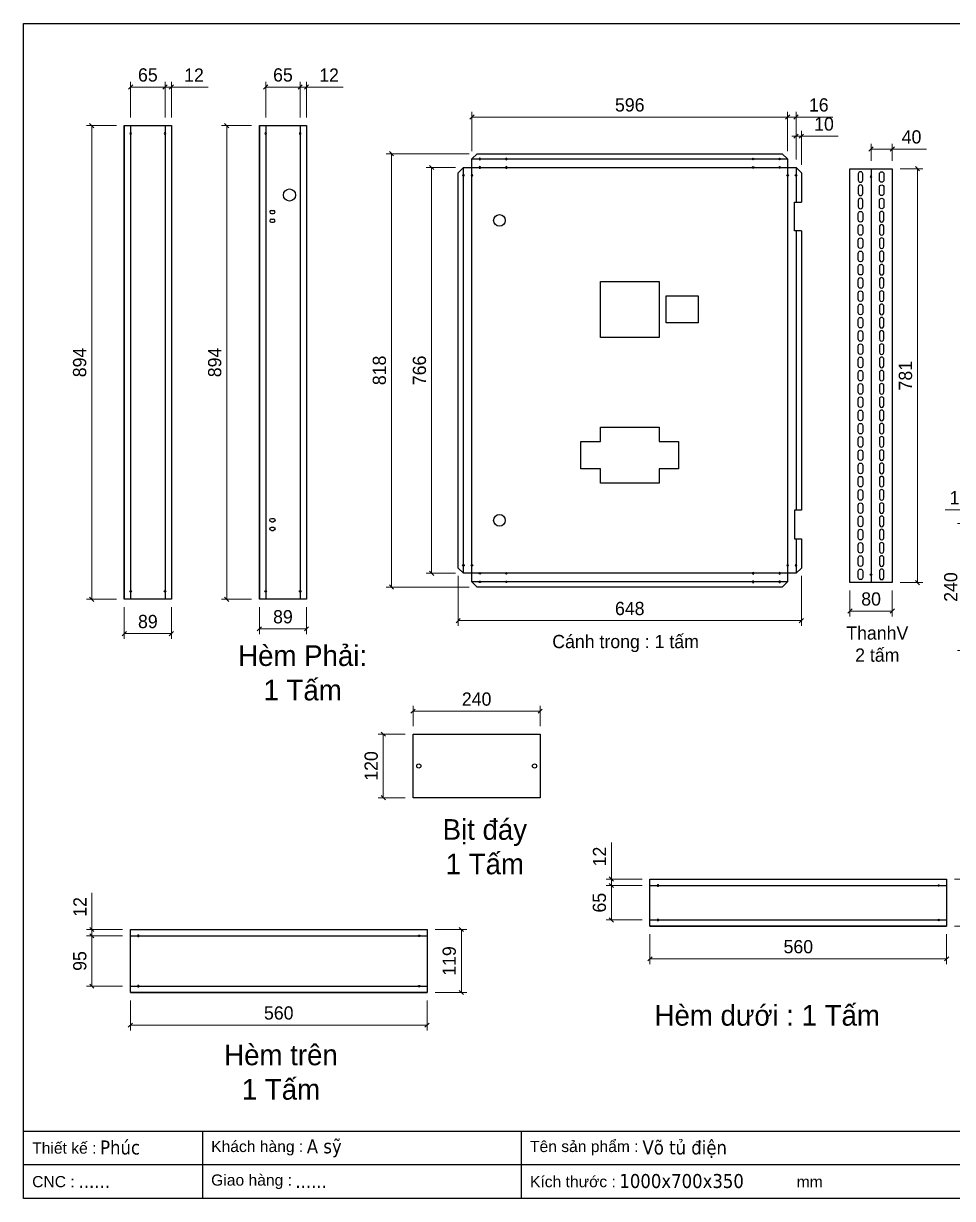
# Model space of a CAD drawing. Header units: millimetres. Extents: x 0 to 3136, y 0 to 2218.
# Drawn here: x 0 to 1754, y 0 to 2218 of the extents above; entities that cross this region are included whole.
import ezdxf
from ezdxf.enums import TextEntityAlignment as Align

# ---------------------------------------------------------------- set-up
doc = ezdxf.new("R2010")
doc.units = ezdxf.units.MM
doc.layers.add('CNC', color=7, linetype='Continuous')
doc.layers.add('DIM', color=253, linetype='Continuous')
doc.styles.add('Arial', font='arial.ttf')
doc.styles.add('Tahoma (Input Text)', font='tahoma.ttf')
doc.dimstyles.new('Dim-25', dxfattribs={"dimtxt": 25, "dimasz": 8, "dimexe": 10, "dimexo": 15, "dimgap": 10, "dimtad": 1, "dimdec": 0, "dimtxsty": 'Standard', "dimblk": 'OBLIQUE', "dimcen": 10, "dimclrd": 5, "dimclre": 5, "dimclrt": 3, "dimazin": 3, "dimtfac": 1, "dimtdec": 0, "dimtmove": 0, "dimatfit": 3, "dimldrblk": 'OBLIQUE', "dimlwd": 9, "dimlwe": 9})

# ---------------------------------------------------------------- blocks, each defined once
blk = doc.blocks.new('f3daunguoc')
at = {"layer": 'CNC', "color": 2, "lineweight": -3}
blk.add_circle((0, 0), 1.5, dxfattribs=at)
blk = doc.blocks.new('*D1')
at = {"color": 0, "linetype": 'ByBlock', "lineweight": -2}
for p, q in [((263.3, 2093.6), (271.3, 2101.6)), ((283.3, 2101.6), (275.3, 2093.6))]:
    blk.add_line(p, q, dxfattribs=at)
at = {"layer": 'Defpoints', "color": 0, "transparency": 16777216}
for p in [(279.3, 2097.6), (267.3, 2024.9), (279.3, 2024.9)]:
    blk.add_point(p, dxfattribs=at)
at = {"layer": 'DIM', "color": 5, "lineweight": 9, "transparency": 16777216}
for p, q in [((267.3, 2039.9), (267.3, 2107.6)), ((279.3, 2039.9), (279.3, 2107.6)), ((267.3, 2097.6), (259.3, 2097.6)), ((267.3, 2097.6), (279.3, 2097.6)), ((279.3, 2097.6), (348.5, 2097.6))]:
    blk.add_line(p, q, dxfattribs=at)
at = {"layer": 'DIM', "color": 3, "transparency": 16777216, "insert": (321.9, 2120.2), "char_height": 25, "attachment_point": 5}
blk.add_mtext('12', dxfattribs=at)
blk = doc.blocks.new('_Oblique')
at = {"color": 0, "linetype": 'ByBlock', "lineweight": -2}
blk.add_line((-0.5, -0.5), (0.5, 0.5), dxfattribs=at)
blk = doc.blocks.new('*D2')
at = {"color": 0, "linetype": 'ByBlock', "lineweight": -2}
for p, q in [((206.3, 2101.6), (198.3, 2093.6)), ((263.3, 2093.6), (271.3, 2101.6))]:
    blk.add_line(p, q, dxfattribs=at)
at = {"layer": 'Defpoints', "color": 0, "transparency": 16777216}
for p in [(202.3, 2097.6), (202.3, 2024.9), (267.3, 2024.9)]:
    blk.add_point(p, dxfattribs=at)
at = {"layer": 'DIM', "color": 5, "lineweight": 9, "transparency": 16777216}
for p, q in [((202.3, 2039.9), (202.3, 2107.6)), ((267.3, 2039.9), (267.3, 2107.6)), ((267.3, 2097.6), (202.3, 2097.6))]:
    blk.add_line(p, q, dxfattribs=at)
at = {"layer": 'DIM', "color": 3, "transparency": 16777216, "insert": (234.8, 2120.4), "char_height": 25, "attachment_point": 5}
blk.add_mtext('65', dxfattribs=at)
blk = doc.blocks.new('*D3')
at = {"color": 0, "linetype": 'ByBlock', "lineweight": -2}
for p, q in [((132.9, 2020.9), (124.9, 2028.9)), ((124.9, 1134.9), (132.9, 1126.9))]:
    blk.add_line(p, q, dxfattribs=at)
at = {"layer": 'Defpoints', "color": 0, "transparency": 16777216}
for p in [(190.3, 2024.9), (128.9, 1130.9), (190.3, 1130.9)]:
    blk.add_point(p, dxfattribs=at)
at = {"layer": 'DIM', "color": 5, "lineweight": 9, "transparency": 16777216}
for p, q in [((175.3, 2024.9), (118.9, 2024.9)), ((128.9, 2024.9), (128.9, 1130.9)), ((175.3, 1130.9), (118.9, 1130.9))]:
    blk.add_line(p, q, dxfattribs=at)
at = {"layer": 'DIM', "color": 3, "transparency": 16777216, "insert": (106.1, 1577.9), "char_height": 25, "attachment_point": 5, "rotation": 90}
blk.add_mtext('894', dxfattribs=at)
blk = doc.blocks.new('*D4')
at = {"color": 0, "linetype": 'ByBlock', "lineweight": -2}
for p, q in [((518.3, 2093.6), (526.3, 2101.6)), ((538.3, 2101.6), (530.3, 2093.6))]:
    blk.add_line(p, q, dxfattribs=at)
at = {"layer": 'Defpoints', "color": 0, "transparency": 16777216}
for p in [(534.3, 2097.6), (522.3, 2024.9), (534.3, 2024.9)]:
    blk.add_point(p, dxfattribs=at)
at = {"layer": 'DIM', "color": 5, "lineweight": 9, "transparency": 16777216}
for p, q in [((522.3, 2039.9), (522.3, 2107.6)), ((534.3, 2039.9), (534.3, 2107.6)), ((522.3, 2097.6), (514.3, 2097.6)), ((522.3, 2097.6), (534.3, 2097.6)), ((534.3, 2097.6), (603.5, 2097.6))]:
    blk.add_line(p, q, dxfattribs=at)
at = {"layer": 'DIM', "color": 3, "transparency": 16777216, "insert": (576.9, 2120.2), "char_height": 25, "attachment_point": 5}
blk.add_mtext('12', dxfattribs=at)
blk = doc.blocks.new('*D5')
at = {"color": 0, "linetype": 'ByBlock', "lineweight": -2}
for p, q in [((461.3, 2101.6), (453.3, 2093.6)), ((518.3, 2093.6), (526.3, 2101.6))]:
    blk.add_line(p, q, dxfattribs=at)
at = {"layer": 'Defpoints', "color": 0, "transparency": 16777216}
for p in [(457.3, 2097.6), (457.3, 2024.9), (522.3, 2024.9)]:
    blk.add_point(p, dxfattribs=at)
at = {"layer": 'DIM', "color": 5, "lineweight": 9, "transparency": 16777216}
for p, q in [((457.3, 2039.9), (457.3, 2107.6)), ((522.3, 2039.9), (522.3, 2107.6)), ((522.3, 2097.6), (457.3, 2097.6))]:
    blk.add_line(p, q, dxfattribs=at)
at = {"layer": 'DIM', "color": 3, "transparency": 16777216, "insert": (489.8, 2120.4), "char_height": 25, "attachment_point": 5}
blk.add_mtext('65', dxfattribs=at)
blk = doc.blocks.new('*D6')
at = {"color": 0, "linetype": 'ByBlock', "lineweight": -2}
for p, q in [((387.8, 2020.9), (379.8, 2028.9)), ((379.8, 1134.9), (387.8, 1126.9))]:
    blk.add_line(p, q, dxfattribs=at)
at = {"layer": 'Defpoints', "color": 0, "transparency": 16777216}
for p in [(445.3, 2024.9), (383.8, 1130.9), (445.3, 1130.9)]:
    blk.add_point(p, dxfattribs=at)
at = {"layer": 'DIM', "color": 5, "lineweight": 9, "transparency": 16777216}
for p, q in [((430.3, 2024.9), (373.8, 2024.9)), ((383.8, 2024.9), (383.8, 1130.9)), ((430.3, 1130.9), (373.8, 1130.9))]:
    blk.add_line(p, q, dxfattribs=at)
at = {"layer": 'DIM', "color": 3, "transparency": 16777216, "insert": (361.1, 1577.9), "char_height": 25, "attachment_point": 5, "rotation": 90}
blk.add_mtext('894', dxfattribs=at)
blk = doc.blocks.new('*D7')
at = {"color": 0, "linetype": 'ByBlock', "lineweight": -2}
for p, q in [((449.3, 1079.1), (441.3, 1071.1)), ((530.3, 1071.1), (538.3, 1079.1))]:
    blk.add_line(p, q, dxfattribs=at)
at = {"layer": 'Defpoints', "color": 0, "transparency": 16777216}
for p in [(445.3, 1130.9), (534.3, 1130.9), (534.3, 1075.1)]:
    blk.add_point(p, dxfattribs=at)
at = {"layer": 'DIM', "color": 5, "lineweight": 9, "transparency": 16777216}
for p, q in [((445.3, 1115.9), (445.3, 1065.1)), ((534.3, 1115.9), (534.3, 1065.1)), ((445.3, 1075.1), (534.3, 1075.1))]:
    blk.add_line(p, q, dxfattribs=at)
at = {"layer": 'DIM', "color": 3, "transparency": 16777216, "insert": (489.8, 1097.8), "char_height": 25, "attachment_point": 5}
blk.add_mtext('89', dxfattribs=at)
blk = doc.blocks.new('*D8')
at = {"color": 0, "linetype": 'ByBlock', "lineweight": -2}
for p, q in [((194.3, 1070.1), (186.3, 1062.1)), ((275.3, 1062.1), (283.3, 1070.1))]:
    blk.add_line(p, q, dxfattribs=at)
at = {"layer": 'Defpoints', "color": 0, "transparency": 16777216}
for p in [(190.3, 1130.9), (279.3, 1130.9), (279.3, 1066.1)]:
    blk.add_point(p, dxfattribs=at)
at = {"layer": 'DIM', "color": 5, "lineweight": 9, "transparency": 16777216}
for p, q in [((190.3, 1115.9), (190.3, 1056.1)), ((279.3, 1115.9), (279.3, 1056.1)), ((190.3, 1066.1), (279.3, 1066.1))]:
    blk.add_line(p, q, dxfattribs=at)
at = {"layer": 'DIM', "color": 3, "transparency": 16777216, "insert": (234.8, 1088.8), "char_height": 25, "attachment_point": 5}
blk.add_mtext('89', dxfattribs=at)
blk = doc.blocks.new('ovan6x10')
at = {"color": 2}
for p, q in [((3, 6), (7, 6)), ((3, 0), (7, 0))]:
    blk.add_line(p, q, dxfattribs=at)
for centre, start, end in [((3, 3), 90, 270), ((7, 3), 270, 90)]:
    blk.add_arc(centre, 3, start, end, dxfattribs=at)
blk = doc.blocks.new('khungtenAsean2')
at = {"color": 7}
for p, q in [((2970, -1980), (0, -1980)), ((320, -1980), (320, -2100)), ((890, -1980), (890, -2100)), ((2020, -2040), (0, -2040))]:
    blk.add_line(p, q, dxfattribs=at)
blk.add_lwpolyline([(0, 0), (2970, 0), (2970, -2100), (0, -2100)], close=True, dxfattribs=at)
at = {"color": 2, "char_height": 20, "width": 917.634, "attachment_point": 4, "style": 'Arial'}
for s, insert in [('  Tên sản phẩm :', (890, -2010)), ('  Thiết kế :', (0, -2010)), ('  Khách hàng :', (320, -2010)), ('  Giao hàng :', (320, -2070)), ('  CNC :', (0, -2070)), ('  Kích thước :', (890, -2070)), ('mm', (1382.3, -2070))]:
    blk.add_mtext(s, dxfattribs=dict(at, insert=insert))
at = {"color": 1, "style": 'Tahoma (Input Text)', "flags": 8}
for tag, p in [('#03', (506.6, -2019.3)), ('#01', (137.1, -2021.3)), ('#05', (1106.6, -2021.3)), ('#07', (1834.7, -2021.3)), ('#09', (2146.7, -2021.3)), ('#02', (98.5, -2081.3)), ('#04', (486.1, -2081.3)), ('#06', (1065.3, -2081.3)), ('#08', (1817.4, -2081.3)), ('#10', (2146.7, -2081.3))]:
    blk.add_attdef(tag, p, '', height=25, dxfattribs=at)
blk.add_attdef('#11', text='', height=25, dxfattribs=at).set_placement((2915, -2067.3), align=Align.CENTER)
blk = doc.blocks.new('*D9')
at = {"color": 0, "linetype": 'ByBlock', "lineweight": -2}
for p, q in [((739.5, 923.7), (731.5, 915.7)), ((971.5, 915.7), (979.5, 923.7))]:
    blk.add_line(p, q, dxfattribs=at)
at = {"layer": 'Defpoints', "color": 0, "transparency": 16777216}
for p in [(975.5, 919.7), (735.5, 876.3), (975.5, 876.3)]:
    blk.add_point(p, dxfattribs=at)
at = {"layer": 'DIM', "color": 5, "lineweight": 9, "transparency": 16777216}
for p, q in [((735.5, 891.3), (735.5, 929.7)), ((735.5, 919.7), (975.5, 919.7)), ((975.5, 891.3), (975.5, 929.7))]:
    blk.add_line(p, q, dxfattribs=at)
at = {"layer": 'DIM', "color": 3, "transparency": 16777216, "insert": (855.5, 942.4), "char_height": 25, "attachment_point": 5}
blk.add_mtext('240', dxfattribs=at)
blk = doc.blocks.new('*D10')
at = {"color": 0, "linetype": 'ByBlock', "lineweight": -2}
for p, q in [((683.3, 872.3), (675.3, 880.3)), ((675.3, 760.3), (683.3, 752.3))]:
    blk.add_line(p, q, dxfattribs=at)
at = {"layer": 'Defpoints', "color": 0, "transparency": 16777216}
for p in [(735.5, 876.3), (679.3, 756.3), (735.5, 756.3)]:
    blk.add_point(p, dxfattribs=at)
at = {"layer": 'DIM', "color": 5, "lineweight": 9, "transparency": 16777216}
for p, q in [((720.5, 876.3), (669.3, 876.3)), ((679.3, 876.3), (679.3, 756.3)), ((720.5, 756.3), (669.3, 756.3))]:
    blk.add_line(p, q, dxfattribs=at)
at = {"layer": 'DIM', "color": 3, "transparency": 16777216, "insert": (656.5, 816.3), "char_height": 25, "attachment_point": 5, "rotation": 90}
blk.add_mtext('120', dxfattribs=at)
blk = doc.blocks.new('*D11')
at = {"color": 0, "linetype": 'ByBlock', "lineweight": -2}
for p, q in [((1454.6, 2001), (1462.6, 2009)), ((1472.6, 2009), (1464.6, 2001))]:
    blk.add_line(p, q, dxfattribs=at)
at = {"layer": 'Defpoints', "color": 0, "transparency": 16777216}
for p in [(1468.6, 2005), (1458.6, 1945.9), (1468.6, 1935.9)]:
    blk.add_point(p, dxfattribs=at)
at = {"layer": 'DIM', "color": 5, "lineweight": 9, "transparency": 16777216}
for p, q in [((1458.6, 2005), (1450.6, 2005)), ((1458.6, 1960.9), (1458.6, 2015)), ((1458.6, 2005), (1468.6, 2005)), ((1468.6, 1950.9), (1468.6, 2015)), ((1468.6, 2005), (1538, 2005))]:
    blk.add_line(p, q, dxfattribs=at)
at = {"layer": 'DIM', "color": 3, "transparency": 16777216, "insert": (1511.3, 2027.7), "char_height": 25, "attachment_point": 5}
blk.add_mtext('10', dxfattribs=at)
blk = doc.blocks.new('*D12')
at = {"color": 0, "linetype": 'ByBlock', "lineweight": -2}
for p, q in [((1438.6, 2037), (1446.6, 2045)), ((1462.6, 2045), (1454.6, 2037))]:
    blk.add_line(p, q, dxfattribs=at)
at = {"layer": 'Defpoints', "color": 0, "transparency": 16777216}
for p in [(1458.6, 2041), (1442.6, 1961.9), (1458.6, 1945.9)]:
    blk.add_point(p, dxfattribs=at)
at = {"layer": 'DIM', "color": 5, "lineweight": 9, "transparency": 16777216}
for p, q in [((1442.6, 2041), (1434.6, 2041)), ((1442.6, 1976.9), (1442.6, 2051)), ((1442.6, 2041), (1458.6, 2041)), ((1458.6, 1960.9), (1458.6, 2051)), ((1458.6, 2041), (1528.1, 2041))]:
    blk.add_line(p, q, dxfattribs=at)
at = {"layer": 'DIM', "color": 3, "transparency": 16777216, "insert": (1501.4, 2063.8), "char_height": 25, "attachment_point": 5}
blk.add_mtext('16', dxfattribs=at)
blk = doc.blocks.new('*D13')
at = {"color": 0, "linetype": 'ByBlock', "lineweight": -2}
for p, q in [((850.6, 2045), (842.6, 2037)), ((1438.6, 2037), (1446.6, 2045))]:
    blk.add_line(p, q, dxfattribs=at)
at = {"layer": 'Defpoints', "color": 0, "transparency": 16777216}
for p in [(846.6, 2041), (846.6, 1961.9), (1442.6, 1961.9)]:
    blk.add_point(p, dxfattribs=at)
at = {"layer": 'DIM', "color": 5, "lineweight": 9, "transparency": 16777216}
for p, q in [((846.6, 1976.9), (846.6, 2051)), ((1442.6, 2041), (846.6, 2041)), ((1442.6, 1976.9), (1442.6, 2051))]:
    blk.add_line(p, q, dxfattribs=at)
at = {"layer": 'DIM', "color": 3, "transparency": 16777216, "insert": (1144.6, 2063.8), "char_height": 25, "attachment_point": 5}
blk.add_mtext('596', dxfattribs=at)
blk = doc.blocks.new('*D14')
at = {"color": 0, "linetype": 'ByBlock', "lineweight": -2}
for p, q in [((774.4, 1941.9), (766.4, 1949.9)), ((766.4, 1183.9), (774.4, 1175.9))]:
    blk.add_line(p, q, dxfattribs=at)
at = {"layer": 'Defpoints', "color": 0, "transparency": 16777216}
for p in [(830.6, 1945.9), (770.4, 1179.9), (830.6, 1179.9)]:
    blk.add_point(p, dxfattribs=at)
at = {"layer": 'DIM', "color": 5, "lineweight": 9, "transparency": 16777216}
for p, q in [((815.6, 1945.9), (760.4, 1945.9)), ((770.4, 1945.9), (770.4, 1179.9)), ((815.6, 1179.9), (760.4, 1179.9))]:
    blk.add_line(p, q, dxfattribs=at)
at = {"layer": 'DIM', "color": 3, "transparency": 16777216, "insert": (747.6, 1562.9), "char_height": 25, "attachment_point": 5, "rotation": 90}
blk.add_mtext('766', dxfattribs=at)
blk = doc.blocks.new('*D15')
at = {"color": 0, "linetype": 'ByBlock', "lineweight": -2}
for p, q in [((698.7, 1967.9), (690.7, 1975.9)), ((690.7, 1157.9), (698.7, 1149.9))]:
    blk.add_line(p, q, dxfattribs=at)
at = {"layer": 'Defpoints', "color": 0, "transparency": 16777216}
for p in [(856.6, 1971.9), (694.7, 1153.9), (856.6, 1153.9)]:
    blk.add_point(p, dxfattribs=at)
at = {"layer": 'DIM', "color": 5, "lineweight": 9, "transparency": 16777216}
for p, q in [((841.6, 1971.9), (684.7, 1971.9)), ((694.7, 1971.9), (694.7, 1153.9)), ((841.6, 1153.9), (684.7, 1153.9))]:
    blk.add_line(p, q, dxfattribs=at)
at = {"layer": 'DIM', "color": 3, "transparency": 16777216, "insert": (672, 1562.9), "char_height": 25, "attachment_point": 5, "rotation": 90}
blk.add_mtext('818', dxfattribs=at)
blk = doc.blocks.new('*D16')
at = {"color": 0, "linetype": 'ByBlock', "lineweight": -2}
for p, q in [((824.6, 1094.6), (816.6, 1086.6)), ((1464.6, 1086.6), (1472.6, 1094.6))]:
    blk.add_line(p, q, dxfattribs=at)
at = {"layer": 'Defpoints', "color": 0, "transparency": 16777216}
for p in [(820.6, 1189.9), (1468.6, 1189.9), (1468.6, 1090.6)]:
    blk.add_point(p, dxfattribs=at)
at = {"layer": 'DIM', "color": 5, "lineweight": 9, "transparency": 16777216}
for p, q in [((820.6, 1174.9), (820.6, 1080.6)), ((1468.6, 1174.9), (1468.6, 1080.6)), ((820.6, 1090.6), (1468.6, 1090.6))]:
    blk.add_line(p, q, dxfattribs=at)
at = {"layer": 'DIM', "color": 3, "transparency": 16777216, "insert": (1144.6, 1113.4), "char_height": 25, "attachment_point": 5}
blk.add_mtext('648', dxfattribs=at)
blk = doc.blocks.new('*D17')
at = {"color": 0, "linetype": 'ByBlock', "lineweight": -2}
for p, q in [((1106, 606.8), (1114, 598.8)), ((1114, 586.8), (1106, 594.8))]:
    blk.add_line(p, q, dxfattribs=at)
at = {"layer": 'Defpoints', "color": 0, "transparency": 16777216}
for p in [(1110, 602.8), (1182.8, 602.8), (1182.8, 590.8)]:
    blk.add_point(p, dxfattribs=at)
at = {"layer": 'DIM', "color": 5, "lineweight": 9, "transparency": 16777216}
for p, q in [((1110, 602.8), (1110, 672)), ((1167.8, 602.8), (1100, 602.8)), ((1110, 590.8), (1110, 602.8)), ((1167.8, 590.8), (1100, 590.8)), ((1110, 590.8), (1110, 582.8))]:
    blk.add_line(p, q, dxfattribs=at)
at = {"layer": 'DIM', "color": 3, "transparency": 16777216, "insert": (1087.5, 645.4), "char_height": 25, "attachment_point": 5, "rotation": 90}
blk.add_mtext('12', dxfattribs=at)
blk = doc.blocks.new('*D18')
at = {"color": 0, "linetype": 'ByBlock', "lineweight": -2}
for p, q in [((1114, 586.8), (1106, 594.8)), ((1106, 529.8), (1114, 521.8))]:
    blk.add_line(p, q, dxfattribs=at)
at = {"layer": 'Defpoints', "color": 0, "transparency": 16777216}
for p in [(1182.8, 590.8), (1110, 525.8), (1182.8, 525.8)]:
    blk.add_point(p, dxfattribs=at)
at = {"layer": 'DIM', "color": 5, "lineweight": 9, "transparency": 16777216}
for p, q in [((1167.8, 590.8), (1100, 590.8)), ((1110, 590.8), (1110, 525.8)), ((1167.8, 525.8), (1100, 525.8))]:
    blk.add_line(p, q, dxfattribs=at)
at = {"layer": 'DIM', "color": 3, "transparency": 16777216, "insert": (1087.3, 558.3), "char_height": 25, "attachment_point": 5, "rotation": 90}
blk.add_mtext('65', dxfattribs=at)
blk = doc.blocks.new('*D19')
at = {"color": 0, "linetype": 'ByBlock', "lineweight": -2}
for p, q in [((1186.8, 456.4), (1178.8, 448.4)), ((1738.8, 448.4), (1746.8, 456.4))]:
    blk.add_line(p, q, dxfattribs=at)
at = {"layer": 'Defpoints', "color": 0, "transparency": 16777216}
for p in [(1182.8, 513.8), (1742.8, 513.8), (1742.8, 452.4)]:
    blk.add_point(p, dxfattribs=at)
at = {"layer": 'DIM', "color": 5, "lineweight": 9, "transparency": 16777216}
for p, q in [((1182.8, 498.8), (1182.8, 442.4)), ((1742.8, 498.8), (1742.8, 442.4)), ((1182.8, 452.4), (1742.8, 452.4))]:
    blk.add_line(p, q, dxfattribs=at)
at = {"layer": 'DIM', "color": 3, "transparency": 16777216, "insert": (1462.8, 475.1), "char_height": 25, "attachment_point": 5}
blk.add_mtext('560', dxfattribs=at)
blk = doc.blocks.new('*D20')
at = {"color": 0, "linetype": 'ByBlock', "lineweight": -2}
for p, q in [((1811.6, 598.8), (1803.6, 606.8)), ((1803.6, 517.8), (1811.6, 509.8))]:
    blk.add_line(p, q, dxfattribs=at)
at = {"layer": 'Defpoints', "color": 0, "transparency": 16777216}
for p in [(1742.8, 602.8), (1807.6, 602.8), (1742.8, 513.8)]:
    blk.add_point(p, dxfattribs=at)
at = {"layer": 'DIM', "color": 5, "lineweight": 9, "transparency": 16777216}
for p, q in [((1757.8, 602.8), (1817.6, 602.8)), ((1807.6, 513.8), (1807.6, 602.8)), ((1757.8, 513.8), (1817.6, 513.8))]:
    blk.add_line(p, q, dxfattribs=at)
at = {"layer": 'DIM', "color": 3, "transparency": 16777216, "insert": (1784.9, 558.3), "char_height": 25, "attachment_point": 5, "rotation": 90}
blk.add_mtext('89', dxfattribs=at)
blk = doc.blocks.new('*D21')
at = {"color": 0, "linetype": 'ByBlock', "lineweight": -2}
for p, q in [((125.1, 511.7), (133.1, 503.7)), ((133.1, 491.7), (125.1, 499.7))]:
    blk.add_line(p, q, dxfattribs=at)
at = {"layer": 'Defpoints', "color": 0, "transparency": 16777216}
for p in [(129.1, 507.7), (201.9, 507.7), (201.9, 495.7)]:
    blk.add_point(p, dxfattribs=at)
at = {"layer": 'DIM', "color": 5, "lineweight": 9, "transparency": 16777216}
for p, q in [((129.1, 507.7), (129.1, 576.9)), ((186.9, 507.7), (119.1, 507.7)), ((186.9, 495.7), (119.1, 495.7)), ((129.1, 495.7), (129.1, 507.7)), ((129.1, 495.7), (129.1, 487.7))]:
    blk.add_line(p, q, dxfattribs=at)
at = {"layer": 'DIM', "color": 3, "transparency": 16777216, "insert": (106.6, 550.3), "char_height": 25, "attachment_point": 5, "rotation": 90}
blk.add_mtext('12', dxfattribs=at)
blk = doc.blocks.new('*D22')
at = {"color": 0, "linetype": 'ByBlock', "lineweight": -2}
for p, q in [((133.1, 491.7), (125.1, 499.7)), ((125.1, 404.7), (133.1, 396.7))]:
    blk.add_line(p, q, dxfattribs=at)
at = {"layer": 'Defpoints', "color": 0, "transparency": 16777216}
for p in [(201.9, 495.7), (129.1, 400.7), (201.9, 400.7)]:
    blk.add_point(p, dxfattribs=at)
at = {"layer": 'DIM', "color": 5, "lineweight": 9, "transparency": 16777216}
for p, q in [((186.9, 495.7), (119.1, 495.7)), ((129.1, 495.7), (129.1, 400.7)), ((186.9, 400.7), (119.1, 400.7))]:
    blk.add_line(p, q, dxfattribs=at)
at = {"layer": 'DIM', "color": 3, "transparency": 16777216, "insert": (106.4, 448.2), "char_height": 25, "attachment_point": 5, "rotation": 90}
blk.add_mtext('95', dxfattribs=at)
blk = doc.blocks.new('*D23')
at = {"color": 0, "linetype": 'ByBlock', "lineweight": -2}
for p, q in [((205.9, 331.2), (197.9, 323.2)), ((757.9, 323.2), (765.9, 331.2))]:
    blk.add_line(p, q, dxfattribs=at)
at = {"layer": 'Defpoints', "color": 0, "transparency": 16777216}
for p in [(201.9, 388.7), (761.9, 388.7), (761.9, 327.2)]:
    blk.add_point(p, dxfattribs=at)
at = {"layer": 'DIM', "color": 5, "lineweight": 9, "transparency": 16777216}
for p, q in [((201.9, 373.7), (201.9, 317.2)), ((761.9, 373.7), (761.9, 317.2)), ((201.9, 327.2), (761.9, 327.2))]:
    blk.add_line(p, q, dxfattribs=at)
at = {"layer": 'DIM', "color": 3, "transparency": 16777216, "insert": (481.9, 350), "char_height": 25, "attachment_point": 5}
blk.add_mtext('560', dxfattribs=at)
blk = doc.blocks.new('*D24')
at = {"color": 0, "linetype": 'ByBlock', "lineweight": -2}
for p, q in [((830.7, 503.7), (822.7, 511.7)), ((822.7, 392.7), (830.7, 384.7))]:
    blk.add_line(p, q, dxfattribs=at)
at = {"layer": 'Defpoints', "color": 0, "transparency": 16777216}
for p in [(761.9, 507.7), (826.7, 507.7), (761.9, 388.7)]:
    blk.add_point(p, dxfattribs=at)
at = {"layer": 'DIM', "color": 5, "lineweight": 9, "transparency": 16777216}
for p, q in [((776.9, 507.7), (836.7, 507.7)), ((826.7, 388.7), (826.7, 507.7)), ((776.9, 388.7), (836.7, 388.7))]:
    blk.add_line(p, q, dxfattribs=at)
at = {"layer": 'DIM', "color": 3, "transparency": 16777216, "insert": (803.9, 448.2), "char_height": 25, "attachment_point": 5, "rotation": 90}
blk.add_mtext('119', dxfattribs=at)
blk = doc.blocks.new('*D25')
at = {"color": 0, "linetype": 'ByBlock', "lineweight": -2}
for p, q in [((1777.4, 1270), (1769.4, 1278)), ((1769.4, 1038), (1777.4, 1030))]:
    blk.add_line(p, q, dxfattribs=at)
at = {"layer": 'Defpoints', "color": 0, "ltscale": 3, "transparency": 16777216}
for p in [(1809.7, 1274), (1773.4, 1034), (1809.7, 1034)]:
    blk.add_point(p, dxfattribs=at)
at = {"layer": 'DIM', "color": 5, "lineweight": 9, "ltscale": 3, "transparency": 16777216}
for p, q in [((1794.7, 1274), (1763.4, 1274)), ((1773.4, 1274), (1773.4, 1034)), ((1794.7, 1034), (1763.4, 1034))]:
    blk.add_line(p, q, dxfattribs=at)
at = {"layer": 'DIM', "color": 3, "ltscale": 3, "transparency": 16777216, "insert": (1750.7, 1154), "char_height": 25, "attachment_point": 5, "rotation": 90}
blk.add_mtext('240', dxfattribs=at)
blk = doc.blocks.new('*D28')
at = {"color": 0, "linetype": 'ByBlock', "lineweight": -2}
for p, q in [((1805.7, 1295.7), (1813.7, 1303.7)), ((1828.7, 1303.7), (1820.7, 1295.7))]:
    blk.add_line(p, q, dxfattribs=at)
at = {"layer": 'Defpoints', "color": 0, "ltscale": 3, "transparency": 16777216}
for p in [(1809.7, 1299.7), (1809.7, 1274), (1824.7, 1274)]:
    blk.add_point(p, dxfattribs=at)
at = {"layer": 'DIM', "color": 5, "lineweight": 9, "ltscale": 3, "transparency": 16777216}
for p, q in [((1809.7, 1289), (1809.7, 1309.7)), ((1824.7, 1289), (1824.7, 1309.7)), ((1809.7, 1299.7), (1740.1, 1299.7)), ((1824.7, 1299.7), (1809.7, 1299.7)), ((1824.7, 1299.7), (1832.7, 1299.7))]:
    blk.add_line(p, q, dxfattribs=at)
at = {"layer": 'DIM', "color": 3, "ltscale": 3, "transparency": 16777216, "insert": (1766.9, 1322.5), "char_height": 25, "attachment_point": 5}
blk.add_mtext('15', dxfattribs=at)
blk = doc.blocks.new('*D29')
at = {"color": 0, "linetype": 'ByBlock', "lineweight": -2}
for p, q in [((1691.9, 1939.5), (1683.9, 1947.5)), ((1683.9, 1166.3), (1691.9, 1158.3))]:
    blk.add_line(p, q, dxfattribs=at)
at = {"layer": 'Defpoints', "color": 0, "transparency": 16777216}
for p in [(1640.2, 1943.5), (1640.2, 1162.3), (1687.9, 1162.3)]:
    blk.add_point(p, dxfattribs=at)
at = {"layer": 'DIM', "color": 5, "lineweight": 9, "transparency": 16777216}
for p, q in [((1655.2, 1943.5), (1697.9, 1943.5)), ((1687.9, 1943.5), (1687.9, 1162.3)), ((1655.2, 1162.3), (1697.9, 1162.3))]:
    blk.add_line(p, q, dxfattribs=at)
at = {"layer": 'DIM', "color": 3, "transparency": 16777216, "insert": (1665.2, 1552.9), "char_height": 25, "attachment_point": 5, "rotation": 90}
blk.add_mtext('781', dxfattribs=at)
blk = doc.blocks.new('*D30')
at = {"color": 0, "linetype": 'ByBlock', "lineweight": -2}
for p, q in [((1604.2, 1984.7), (1596.2, 1976.7)), ((1636.2, 1976.7), (1644.2, 1984.7))]:
    blk.add_line(p, q, dxfattribs=at)
at = {"layer": 'Defpoints', "color": 0, "transparency": 16777216}
for p in [(1640.2, 1980.7), (1600.2, 1943.5), (1640.2, 1943.5)]:
    blk.add_point(p, dxfattribs=at)
at = {"layer": 'DIM', "color": 5, "lineweight": 9, "transparency": 16777216}
for p, q in [((1600.2, 1958.5), (1600.2, 1990.7)), ((1600.2, 1980.7), (1640.2, 1980.7)), ((1640.2, 1958.5), (1640.2, 1990.7)), ((1640.2, 1980.7), (1705, 1980.7))]:
    blk.add_line(p, q, dxfattribs=at)
at = {"layer": 'DIM', "color": 3, "transparency": 16777216, "insert": (1676.6, 2003.4), "char_height": 25, "attachment_point": 5}
blk.add_mtext('40', dxfattribs=at)
blk = doc.blocks.new('ovan8.5x20')
at = {"layer": 'CNC', "color": 2, "lineweight": -3}
for p, q in [((5.7, 4.2), (-5.8, 4.2)), ((-5.8, -4.2), (5.7, -4.2))]:
    blk.add_line(p, q, dxfattribs=at)
for centre, start, end in [((-5.8, 0), 90, 270), ((5.7, 0), 270, 90)]:
    blk.add_arc(centre, 4.25, start, end, dxfattribs=at)
blk = doc.blocks.new('*D31')
at = {"color": 0, "linetype": 'ByBlock', "lineweight": -2}
for p, q in [((1564.2, 1112.6), (1556.2, 1104.6)), ((1636.2, 1104.6), (1644.2, 1112.6))]:
    blk.add_line(p, q, dxfattribs=at)
at = {"layer": 'Defpoints', "color": 0, "transparency": 16777216}
for p in [(1560.2, 1162.3), (1640.2, 1162.3), (1640.2, 1108.6)]:
    blk.add_point(p, dxfattribs=at)
at = {"layer": 'DIM', "color": 5, "lineweight": 9, "transparency": 16777216}
for p, q in [((1560.2, 1147.3), (1560.2, 1098.6)), ((1640.2, 1147.3), (1640.2, 1098.6)), ((1560.2, 1108.6), (1640.2, 1108.6))]:
    blk.add_line(p, q, dxfattribs=at)
at = {"layer": 'DIM', "color": 3, "transparency": 16777216, "insert": (1600.2, 1131.3), "char_height": 25, "attachment_point": 5}
blk.add_mtext('80', dxfattribs=at)

msp = doc.modelspace()

# ---------------------------------------------------------------- linework, layer by layer
at = {"color": 7}
for p, q in [((190.3, 2024.9), (190.3, 1130.9)), ((202.3, 2024.9), (202.3, 1130.9)), ((267.3, 2024.9), (267.3, 1130.9)), ((279.3, 2024.9), (279.3, 1130.9)), ((445.3, 2024.9), (445.3, 1130.9)), ((457.3, 2024.9), (457.3, 1130.9)), ((522.3, 2024.9), (522.3, 1130.9)), ((534.3, 2024.9), (534.3, 1130.9)), ((1600.2, 1943.5), (1600.2, 1162.3))]:
    msp.add_line(p, q, dxfattribs=at)
for p, q in [((1182.8, 602.8), (1742.8, 602.8)), ((1182.8, 590.8), (1742.8, 590.8)), ((1182.8, 525.8), (1742.8, 525.8)), ((1182.8, 513.8), (1742.8, 513.8)), ((201.9, 507.7), (761.9, 507.7)), ((201.9, 495.7), (761.9, 495.7)), ((201.9, 400.7), (761.9, 400.7)), ((201.9, 388.7), (761.9, 388.7))]:
    msp.add_line(p, q)
at = {"color": 2}
for points in [[(190.3, 2024.9), (279.3, 2024.9), (279.3, 1130.9), (190.3, 1130.9)], [(445.3, 2024.9), (534.3, 2024.9), (534.3, 1130.9), (445.3, 1130.9)]]:
    msp.add_lwpolyline(points, close=True, dxfattribs=at)
at = {"color": 7}
for points in [[(1468.6, 1245.1), (1468.6, 1189.9), (1458.6, 1179.9), (1442.6, 1179.9), (1442.6, 1163.9), (1432.6, 1153.9), (856.6, 1153.9), (846.6, 1163.9), (846.6, 1179.9), (830.6, 1179.9), (820.6, 1189.9), (820.6, 1935.9), (830.6, 1945.9), (846.6, 1945.9), (846.6, 1961.9), (856.6, 1971.9), (1432.6, 1971.9), (1442.6, 1961.9), (1442.6, 1945.9), (1458.6, 1945.9), (1468.6, 1935.9), (1468.6, 1880.6)], [(846.6, 1961.9), (1442.6, 1961.9)], [(830.6, 1179.9), (830.6, 1945.9)], [(1458.6, 1945.9), (1458.6, 1880.6)], [(1458.6, 1826.6), (1458.6, 1299.1)], [(1468.6, 1826.6), (1468.6, 1299.1)], [(1458.6, 1245.1), (1458.6, 1179.9)], [(1442.6, 1163.9), (846.6, 1163.9)]]:
    msp.add_lwpolyline(points, dxfattribs=at)
for points in [[(846.6, 1945.9), (1442.6, 1945.9), (1442.6, 1179.9), (846.6, 1179.9)], [(1560.2, 1943.5), (1640.2, 1943.5), (1640.2, 1162.3), (1560.2, 1162.3)], [(735.5, 876.3), (975.5, 876.3), (975.5, 756.3), (735.5, 756.3)]]:
    msp.add_lwpolyline(points, close=True, dxfattribs=at)
at = {"color": 2}
for points in [[(1468.6, 1826.6), (1455.6, 1826.6), (1455.6, 1880.6), (1468.6, 1880.6)], [(1468.6, 1299.1), (1455.6, 1299.1), (1455.6, 1245.1), (1468.6, 1245.1)]]:
    msp.add_lwpolyline(points, dxfattribs=at)
at = {"color": 2, "ltscale": 3}
for points in [[(1089.1, 1730.9), (1200.1, 1730.9), (1200.1, 1624.9), (1089.1, 1624.9)], [(1213.6, 1703.4), (1273.6, 1703.4), (1273.6, 1652.4), (1213.6, 1652.4)]]:
    msp.add_lwpolyline(points, close=True, dxfattribs=at)
for points in [[(1089.1, 1428.4), (1089.1, 1455.9), (1200.1, 1455.9), (1200.1, 1428.4)], [(1089.1, 1377.4), (1052.5, 1377.4), (1052.5, 1428.4), (1089.1, 1428.4)], [(1200.1, 1428.4), (1236.7, 1428.4), (1236.7, 1377.4), (1200.1, 1377.4)], [(1200.1, 1377.4), (1200.1, 1349.9), (1089.1, 1349.9), (1089.1, 1377.4)]]:
    msp.add_lwpolyline(points, dxfattribs=at)
for points in [[(1182.8, 513.8), (1182.8, 602.8), (1742.8, 602.8), (1742.8, 513.8)], [(201.9, 388.7), (201.9, 507.7), (761.9, 507.7), (761.9, 388.7)]]:
    msp.add_lwpolyline(points, close=True)
at = {"color": 2}
for centre, radius in [((502.3, 1893.9), 11.5), ((898.6, 1845.9), 11), ((898.6, 1279.9), 11)]:
    msp.add_circle(centre, radius, dxfattribs=at)
at = {"color": 7}
for centre in [(746.3, 816.3), (964.8, 816.3)]:
    msp.add_circle(centre, 4, dxfattribs=at)

# ---------------------------------------------------------------- block references
ref = msp.add_blockref('khungtenAsean2', (0, 2217.6), dxfattribs=dict(at, xscale=1.055999999996856, yscale=1.055999999996856, zscale=1.055999999996856))
ref.add_attrib('#06', '1000x700x350', (1125, 19.8), dxfattribs={"color": 1, "height": 26.4, "style": 'Tahoma (Input Text)'})
ref.add_attrib('#05', 'Võ tủ điện', (1168.6, 83.1), dxfattribs={"color": 1, "height": 26.4, "style": 'Tahoma (Input Text)'})
ref.add_attrib('#04', '......', (513.3, 19.8), dxfattribs={"color": 1, "height": 26.4, "style": 'Tahoma (Input Text)'})
ref.add_attrib('#03', 'A sỹ', (534.9, 85.2), dxfattribs={"color": 1, "height": 26.4, "style": 'Tahoma (Input Text)'})
ref.add_attrib('#02', '......', (104, 19.8), dxfattribs={"color": 1, "height": 26.4, "style": 'Tahoma (Input Text)'})
ref.add_attrib('#01', 'Phúc', (144.7, 83.1), dxfattribs={"color": 1, "height": 26.4, "style": 'Tahoma (Input Text)'})
at = {"lineweight": -3, "xscale": -1}
for p, rotation in [((202.3, 2009.9), 180), ((267.3, 2009.9), 180), ((457.3, 2009.9), 180), ((522.3, 2009.9), 180), ((861.6, 1961.9), 180), ((911.6, 1961.9), 180), ((830.6, 1930.9), 180), ((846.6, 1930.9), 180), ((861.6, 1945.9), 180), ((911.6, 1945.9), 180), ((1600.2, 1928.5), 180), ((1197.8, 590.8), 270), ((1197.8, 525.8), 270), ((216.9, 495.7), 270), ((216.9, 400.7), 270)]:
    msp.add_blockref('f3daunguoc', p, dxfattribs=dict(at, rotation=rotation))
at = {"lineweight": -3}
for p, rotation in [((1377.6, 1961.9), 180), ((1427.6, 1961.9), 180), ((1377.6, 1945.9), 180), ((1427.6, 1945.9), 180), ((1442.6, 1930.9), 180), ((1458.6, 1930.9), 180), ((1727.8, 590.8), 90), ((1727.8, 525.8), 90), ((746.9, 495.7), 90), ((746.9, 400.7), 90)]:
    msp.add_blockref('f3daunguoc', p, dxfattribs=dict(at, rotation=rotation))
at = {"color": 7}
for p in [(465, 1858.9), (465, 1842.4)]:
    msp.add_blockref('ovan6x10', p, dxfattribs=at)
at = {"color": 7, "xscale": -1, "rotation": 180}
for p in [(465, 1283.4), (465, 1266.9)]:
    msp.add_blockref('ovan6x10', p, dxfattribs=at)
at = {"lineweight": -3}
for p in [(830.6, 1194.9), (846.6, 1194.9), (861.6, 1179.9), (911.6, 1179.9), (1600.2, 1177.3), (861.6, 1163.9), (911.6, 1163.9), (202.3, 1145.9), (267.3, 1145.9), (457.3, 1145.9), (522.3, 1145.9)]:
    msp.add_blockref('f3daunguoc', p, dxfattribs=at)
at = {"lineweight": -3, "xscale": -1}
for p in [(1377.6, 1179.9), (1427.6, 1179.9), (1442.6, 1194.9), (1458.6, 1194.9), (1377.6, 1163.9), (1427.6, 1163.9)]:
    msp.add_blockref('f3daunguoc', p, dxfattribs=at)
at = {"layer": 'CNC', "lineweight": -3}
for p, rotation in [((1580.2, 1927.9), 90), ((1580.2, 1902.9), 90), ((1580.2, 1877.9), 90), ((1620.2, 1852.9), 270), ((1620.2, 1827.9), 270), ((1620.2, 1802.9), 270), ((1620.2, 1777.9), 270), ((1620.2, 1752.9), 270), ((1620.2, 1727.9), 270), ((1620.2, 1702.9), 270), ((1620.2, 1677.9), 270), ((1620.2, 1652.9), 270), ((1620.2, 1627.9), 270), ((1620.2, 1602.9), 270), ((1620.2, 1577.9), 270), ((1620.2, 1552.9), 270), ((1620.2, 1527.9), 270), ((1620.2, 1502.9), 270), ((1620.2, 1477.9), 270), ((1620.2, 1452.9), 270), ((1620.2, 1427.9), 270), ((1620.2, 1402.9), 270), ((1620.2, 1377.9), 270), ((1620.2, 1352.9), 270), ((1620.2, 1327.9), 270), ((1620.2, 1302.9), 270), ((1620.2, 1277.9), 270), ((1620.2, 1252.9), 270), ((1620.2, 1227.9), 270), ((1620.2, 1202.9), 270), ((1620.2, 1177.9), 270)]:
    msp.add_blockref('ovan8.5x20', p, dxfattribs=dict(at, rotation=rotation))
at = {"layer": 'CNC', "lineweight": -3, "xscale": -1}
for p, rotation in [((1620.2, 1927.9), 270), ((1620.2, 1902.9), 270), ((1620.2, 1877.9), 270), ((1580.2, 1852.9), 90), ((1580.2, 1827.9), 90), ((1580.2, 1802.9), 90), ((1580.2, 1777.9), 90), ((1580.2, 1752.9), 90), ((1580.2, 1727.9), 90), ((1580.2, 1702.9), 90), ((1580.2, 1677.9), 90), ((1580.2, 1652.9), 90), ((1580.2, 1627.9), 90), ((1580.2, 1602.9), 90), ((1580.2, 1577.9), 90), ((1580.2, 1552.9), 90), ((1580.2, 1527.9), 90), ((1580.2, 1502.9), 90), ((1580.2, 1477.9), 90), ((1580.2, 1452.9), 90), ((1580.2, 1427.9), 90), ((1580.2, 1402.9), 90), ((1580.2, 1377.9), 90), ((1580.2, 1352.9), 90), ((1580.2, 1327.9), 90), ((1580.2, 1302.9), 90), ((1580.2, 1277.9), 90), ((1580.2, 1252.9), 90), ((1580.2, 1227.9), 90), ((1580.2, 1202.9), 90), ((1580.2, 1177.9), 90)]:
    msp.add_blockref('ovan8.5x20', p, dxfattribs=dict(at, rotation=rotation))

# ---------------------------------------------------------------- texts
at = {"color": 2, "attachment_point": 5}
for s, insert, char_height, width in [('Cánh trong : 1 tấm', (1136.7, 1047.4), 25, 1071), ('ThanhV\\P2 tấm', (1611.9, 1046.2), 25, 785), ('Hèm Phải: \\P1 Tấm', (527, 991.8), 39, 774.5), ('Bịt đáy\\P1 Tấm', (871, 663.7), 39, 775), ('Hèm dưới : 1 Tấm', (1404.1, 345.4), 39, 777), ('Hèm trên\\P1 Tấm', (486.1, 238.2), 39, 775)]:
    msp.add_mtext(s, dxfattribs=dict(at, insert=insert, char_height=char_height, width=width))

# ---------------------------------------------------------------- dimensions: what is measured, and where the dimension line sits
at = {"layer": 'DIM', "color": 2}
for base, p1, p2, picture, middle in [((202.3, 2097.6), (267.3, 2024.9), (202.3, 2024.9), '*D2', (234.8, 2120.4)), ((279.3, 2097.6), (267.3, 2024.9), (279.3, 2024.9), '*D1', (321.9, 2120.2)), ((457.3, 2097.6), (522.3, 2024.9), (457.3, 2024.9), '*D5', (489.8, 2120.4)), ((534.3, 2097.6), (522.3, 2024.9), (534.3, 2024.9), '*D4', (576.9, 2120.2)), ((846.6, 2041), (1442.6, 1961.9), (846.6, 1961.9), '*D13', (1144.6, 2063.8)), ((1458.6, 2041), (1442.6, 1961.9), (1458.6, 1945.9), '*D12', (1501.4, 2063.8)), ((1468.6, 2005), (1458.6, 1945.9), (1468.6, 1935.9), '*D11', (1511.3, 2027.7)), ((1640.2, 1980.7), (1600.2, 1943.5), (1640.2, 1943.5), '*D30', (1676.6, 2003.4)), ((1468.6, 1090.6), (820.6, 1189.9), (1468.6, 1189.9), '*D16', (1144.6, 1113.4)), ((1640.2, 1108.6), (1560.2, 1162.3), (1640.2, 1162.3), '*D31', (1600.2, 1131.3)), ((279.3, 1066.1), (190.3, 1130.9), (279.3, 1130.9), '*D8', (234.8, 1088.8)), ((534.3, 1075.1), (445.3, 1130.9), (534.3, 1130.9), '*D7', (489.8, 1097.8)), ((975.5, 919.7), (735.5, 876.3), (975.5, 876.3), '*D9', (855.5, 942.4))]:
    dim = msp.add_linear_dim(base=base, p1=p1, p2=p2, dimstyle='Dim-25', dxfattribs=at)
    dim.commit()
    dim.dimension.update_dxf_attribs({"geometry": picture, "text_midpoint": middle})
for base, p1, p2, angle, picture, middle in [((128.9, 1130.9), (190.3, 2024.9), (190.3, 1130.9), 90, '*D3', (106.1, 1577.9)), ((383.8, 1130.9), (445.3, 2024.9), (445.3, 1130.9), 90, '*D6', (361.1, 1577.9)), ((694.7, 1153.9), (856.6, 1971.9), (856.6, 1153.9), 90, '*D15', (672, 1562.9)), ((770.4, 1179.9), (830.6, 1945.9), (830.6, 1179.9), 90, '*D14', (747.6, 1562.9)), ((1687.9, 1162.3), (1640.2, 1943.5), (1640.2, 1162.3), 90, '*D29', (1665.2, 1552.9)), ((679.3, 756.3), (735.5, 876.3), (735.5, 756.3), 90, '*D10', (656.5, 816.3)), ((1110, 602.8), (1182.8, 590.8), (1182.8, 602.8), 90, '*D17', (1087.5, 645.4)), ((1807.6, 602.8), (1742.8, 513.8), (1742.8, 602.8), 90, '*D20', (1784.9, 558.3)), ((129.1, 507.7), (201.9, 495.7), (201.9, 507.7), 90, '*D21', (106.6, 550.3)), ((1110, 525.8), (1182.8, 590.8), (1182.8, 525.8), 90, '*D18', (1087.3, 558.3)), ((826.7, 507.7), (761.9, 388.7), (761.9, 507.7), 90, '*D24', (803.9, 448.2)), ((1742.8, 452.4), (1182.8, 513.8), (1742.8, 513.8), 180, '*D19', (1462.8, 475.1)), ((129.1, 400.7), (201.9, 495.7), (201.9, 400.7), 90, '*D22', (106.4, 448.2)), ((761.9, 327.2), (201.9, 388.7), (761.9, 388.7), 180, '*D23', (481.9, 350))]:
    dim = msp.add_linear_dim(base=base, p1=p1, p2=p2, angle=angle, dimstyle='Dim-25', dxfattribs=at)
    dim.commit()
    dim.dimension.update_dxf_attribs({"geometry": picture, "text_midpoint": middle})
at = {"layer": 'DIM', "color": 7, "ltscale": 3}
dim = msp.add_linear_dim(base=(1809.7, 1299.7), p1=(1824.7, 1274), p2=(1809.7, 1274), dimstyle='Dim-25', dxfattribs=at)
dim.commit()
dim.dimension.update_dxf_attribs({"geometry": '*D28', "text_midpoint": (1766.9, 1322.5)})
dim = msp.add_linear_dim(base=(1773.4, 1034), p1=(1809.7, 1274), p2=(1809.7, 1034), angle=90, dimstyle='Dim-25', dxfattribs=at)
dim.commit()
dim.dimension.update_dxf_attribs({"geometry": '*D25', "text_midpoint": (1750.7, 1154)})

doc.saveas('drawing.dxf')
